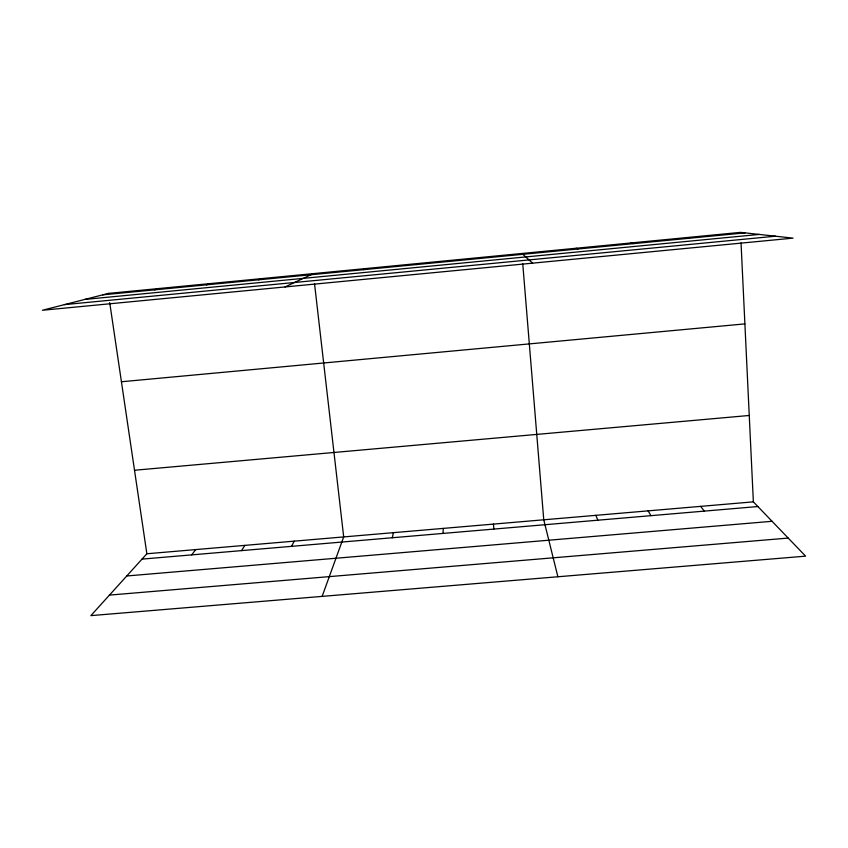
<?xml version="1.0" encoding="UTF-8"?>
<svg xmlns="http://www.w3.org/2000/svg" width="848" height="848" viewBox="0 0 848 848"><rect width="100%" height="100%" fill="white"/><g stroke="black" fill="none" stroke-linecap="round" stroke-linejoin="round"><path stroke-width="1.27" d="M442.985 533.424L443.313 528.399M392.306 537.749L393.408 532.671M322.134 596.377L343.694 536.922L314.555 283.9M291.574 546.345L294.182 541.162M241.51 550.617L244.881 545.381M191.669 554.878L195.771 549.578M416.421 264.576L417.195 263.59M753.363 501.857L146.863 553.765L90.874 615.627L805.6 556.15L753.363 501.857L741.035 242.91M363.569 269.675L365.17 268.615M285.034 286.942L313.368 273.618M258.545 279.808L261.788 278.589M206.371 284.843L210.431 283.55M154.421 289.857L159.286 288.49M102.693 294.85L745.032 232.871M84.789 299.429L759.246 234.43M64.395 304.633L775.485 236.2M121.423 381.759L744.894 323.894M134.514 470.248L749.25 415.478M142.019 559.118L757.868 506.542M126.765 575.972L772.062 521.297M109.456 595.095L788.216 538.077M685.513 237.694L689.095 238.267M630.732 242.973L633.424 243.641M576.195 248.241L577.997 248.983M521.902 253.478L532.629 263.156M700.628 506.373L704.296 511.111M648.116 510.867L650.967 515.669M595.826 515.34L597.861 520.195M557.878 576.767L543.759 519.803L522.76 263.887M109.71 302.566L146.863 553.765M493.441 524.106L493.875 529.078M469.432 258.545L469.506 259.456M108.353 293.408L42.4 310.262L793.06 238.129L740.537 232.373L108.353 293.408"/></g></svg>
